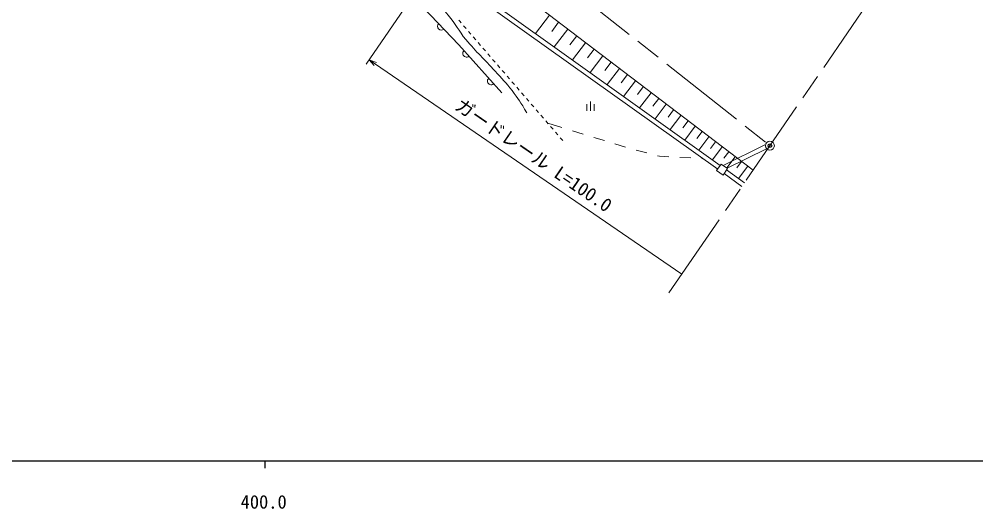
# Model space of a CAD drawing. Units: millimetres, scale not verified. Extents: x 40000 to 680000, y 20000 to 380000.
# Drawn here: x 434765 to 564182, y 198499 to 264718 of the extents above; entities that cross this region are included whole.
import ezdxf
from ezdxf.enums import TextEntityAlignment as Align

# ---------------------------------------------------------------- set-up
doc = ezdxf.new("R2010")
doc.units = ezdxf.units.MM
doc.header["$LTSCALE"] = 1000
doc.header["$PDMODE"] = 32
doc.header["$PDSIZE"] = 500
doc.linetypes.add('CHAIN', pattern=[18.5, 12, -1.5, 3.5, -1.5])
for name, color, linetype, lineweight in [('M-BGD', 7, 'Continuous', 13), ('M-BMK', 2, 'CHAIN', 13), ('M-BMK-SRVR', 3, 'Continuous', 13), ('M-STR-HTXT', 7, 'Continuous', 13), ('M-TTL-BAND', 7, 'Continuous', 25)]:
    doc.layers.add(name, color=color, linetype=linetype, lineweight=lineweight)
doc.layers.add('M-OTRS', color=6, linetype='Continuous')
doc.styles.add('ＭＳ ゴシック', font='')
doc.styles.get('ＭＳ ゴシック').set_extended_font_data('MS Gothic')

msp = doc.modelspace()

# ---------------------------------------------------------------- linework, layer by layer
at = {"layer": 'M-BGD'}
for p, q in [((504272, 266948), (534037, 244276)), ((494239, 264579), (494362, 264442)), ((494362, 264442), (494568, 264203)), ((506508, 265245), (504622, 262768)), ((507746, 264301), (506803, 263063)), ((494895, 263824), (495222, 263446)), ((495548, 263067), (495875, 262689)), ((508984, 263358), (507157, 260959)), ((496202, 262310), (496529, 261932)), ((496856, 261554), (497182, 261175)), ((510184, 262445), (509270, 261245)), ((511384, 261531), (509613, 259206)), ((497509, 260797), (497836, 260418)), ((512546, 260646), (511661, 259483)), ((498163, 260040), (498490, 259661)), ((498816, 259283), (499143, 258904)), ((513708, 259760), (511993, 257508)), ((514835, 258903), (513977, 257776)), ((499470, 258526), (499797, 258148)), ((500123, 257769), (500450, 257391)), ((515961, 258045), (514298, 255862)), ((500777, 257012), (501104, 256634)), ((501431, 256255), (501757, 255877)), ((517052, 257214), (516221, 256123)), ((518143, 256383), (516532, 254268)), ((502084, 255499), (502411, 255120)), ((519200, 255577), (518395, 254520)), ((502738, 254742), (503064, 254363)), ((503391, 253985), (503718, 253606)), ((520258, 254772), (518697, 252723)), ((521282, 253992), (520502, 252967)), ((504045, 253228), (504372, 252850)), ((504698, 252471), (505025, 252093)), ((511562, 252340), (511562, 253215)), ((512062, 252340), (512062, 253590)), ((512562, 252340), (512562, 253215)), ((522306, 253212), (520794, 251226)), ((523299, 252456), (522543, 251463)), ((505352, 251714), (505679, 251336)), ((524291, 251700), (522826, 249776)), ((506006, 250957), (506332, 250579)), ((506280, 250640), (508192, 250054)), ((506659, 250200), (506986, 249822)), ((525253, 250967), (524521, 250005)), ((526215, 250235), (524795, 248371)), ((507313, 249444), (507639, 249065)), ((507966, 248687), (508293, 248308)), ((509626, 249614), (511060, 249174)), ((512494, 248735), (513928, 248295)), ((527146, 249525), (526437, 248593)), ((528078, 248815), (526703, 247009)), ((515363, 247855), (516797, 247416)), ((528981, 248127), (528293, 247225)), ((529884, 247440), (528551, 245690)), ((529995, 244942), (535615, 247718)), ((518239, 247006), (519689, 246620)), ((521138, 246234), (521379, 246169)), ((521379, 246169), (522628, 246106)), ((524126, 246030), (525624, 245954)), ((530759, 246774), (530092, 245899)), ((531633, 246107), (530482, 244596)), ((530550, 244547), (535881, 247180)), ((527122, 245878), (527266, 245871)), ((529736, 245126), (529118, 244256)), ((530605, 244508), (529736, 245126)), ((532481, 245462), (531835, 244614)), ((533329, 244816), (532078, 243174)), ((529118, 244256), (529986, 243638)), ((529986, 243638), (530605, 244508)), ((530123, 243831), (532545, 242103)), ((530471, 244320), (532885, 242598))]:
    msp.add_line(p, q, dxfattribs=at)
for points in [[(464759, 290655), (476487, 279245), (484728, 271234), (494224, 261266), (500048, 254732)], [(481799, 280349), (488899, 273253), (529256, 244450)], [(482223, 280773), (489288, 273712), (529604, 244939)]]:
    msp.add_lwpolyline(points, dxfattribs=at)
for centre, start, end in [((491871, 263735), 133.60934, 313.60934), ((495281, 260080), 131.71751, 311.71751), ((498608, 256347), 131.71751, 311.71751)]:
    msp.add_arc(centre, 500, start, end, dxfattribs=at)
msp.add_open_spline([(489550, 272788), (489551, 272479), (489534, 272340), (489447, 272069), (489320, 271673), (489008, 271575), (488833, 271197), (488634, 270765), (488548, 270476), (488591, 270002), (488636, 269508), (489032, 269364), (489350, 268984), (490628, 267460), (491520, 266763), (492815, 265254), (493853, 264046), (494177, 263167), (495202, 261947), (496667, 260203), (497638, 259360), (499162, 257669), (500069, 256662), (500613, 256125), (501440, 255052), (502298, 253939), (502563, 253506), (503451, 252071)], degree=3, knots=[0, 0, 0, 0, 1, 1, 1, 2, 2, 2, 3, 3, 3, 4, 4, 4, 5, 5, 5, 6, 6, 6, 7, 7, 7, 8, 8, 8, 9, 9, 9, 9], dxfattribs=at)
at = {"layer": 'M-BMK'}
for p, q in [((464370, 304550), (536322, 247605)), ((522656, 227697), (562792, 286168))]:
    msp.add_line(p, q, dxfattribs=at)
at = {"layer": 'M-BMK-SRVR'}
msp.add_circle((536322, 247605), 600, dxfattribs=at)
at = {"layer": 'M-OTRS'}
msp.add_point((536322, 247605), dxfattribs=at)
at = {"layer": 'M-STR-HTXT'}
for p, q in [((481714, 258620), (493901, 276374)), ((524387, 230217), (482129, 259224)), ((482129, 259224), (482812, 258452)), ((482129, 259224), (483095, 258864))]:
    msp.add_line(p, q, dxfattribs=at)
at = {"layer": 'M-TTL-BAND'}
for p, q in [((40000, 205000), (579000, 205000)), ((468000, 205000), (468000, 204000))]:
    msp.add_line(p, q, dxfattribs=at)

# ---------------------------------------------------------------- texts
at = {"layer": 'M-STR-HTXT', "style": 'ＭＳ ゴシック'}
msp.add_text('ガードレール L=100.0', height=1833, rotation=325.533, dxfattribs=at).set_placement((503541, 245133), align=Align.BOTTOM_CENTER)
at = {"layer": 'M-TTL-BAND', "style": 'ＭＳ ゴシック'}
msp.add_text('400.0', height=1833, dxfattribs=at).set_placement((467844, 199445), align=Align.MIDDLE_CENTER)

doc.saveas('drawing.dxf')
